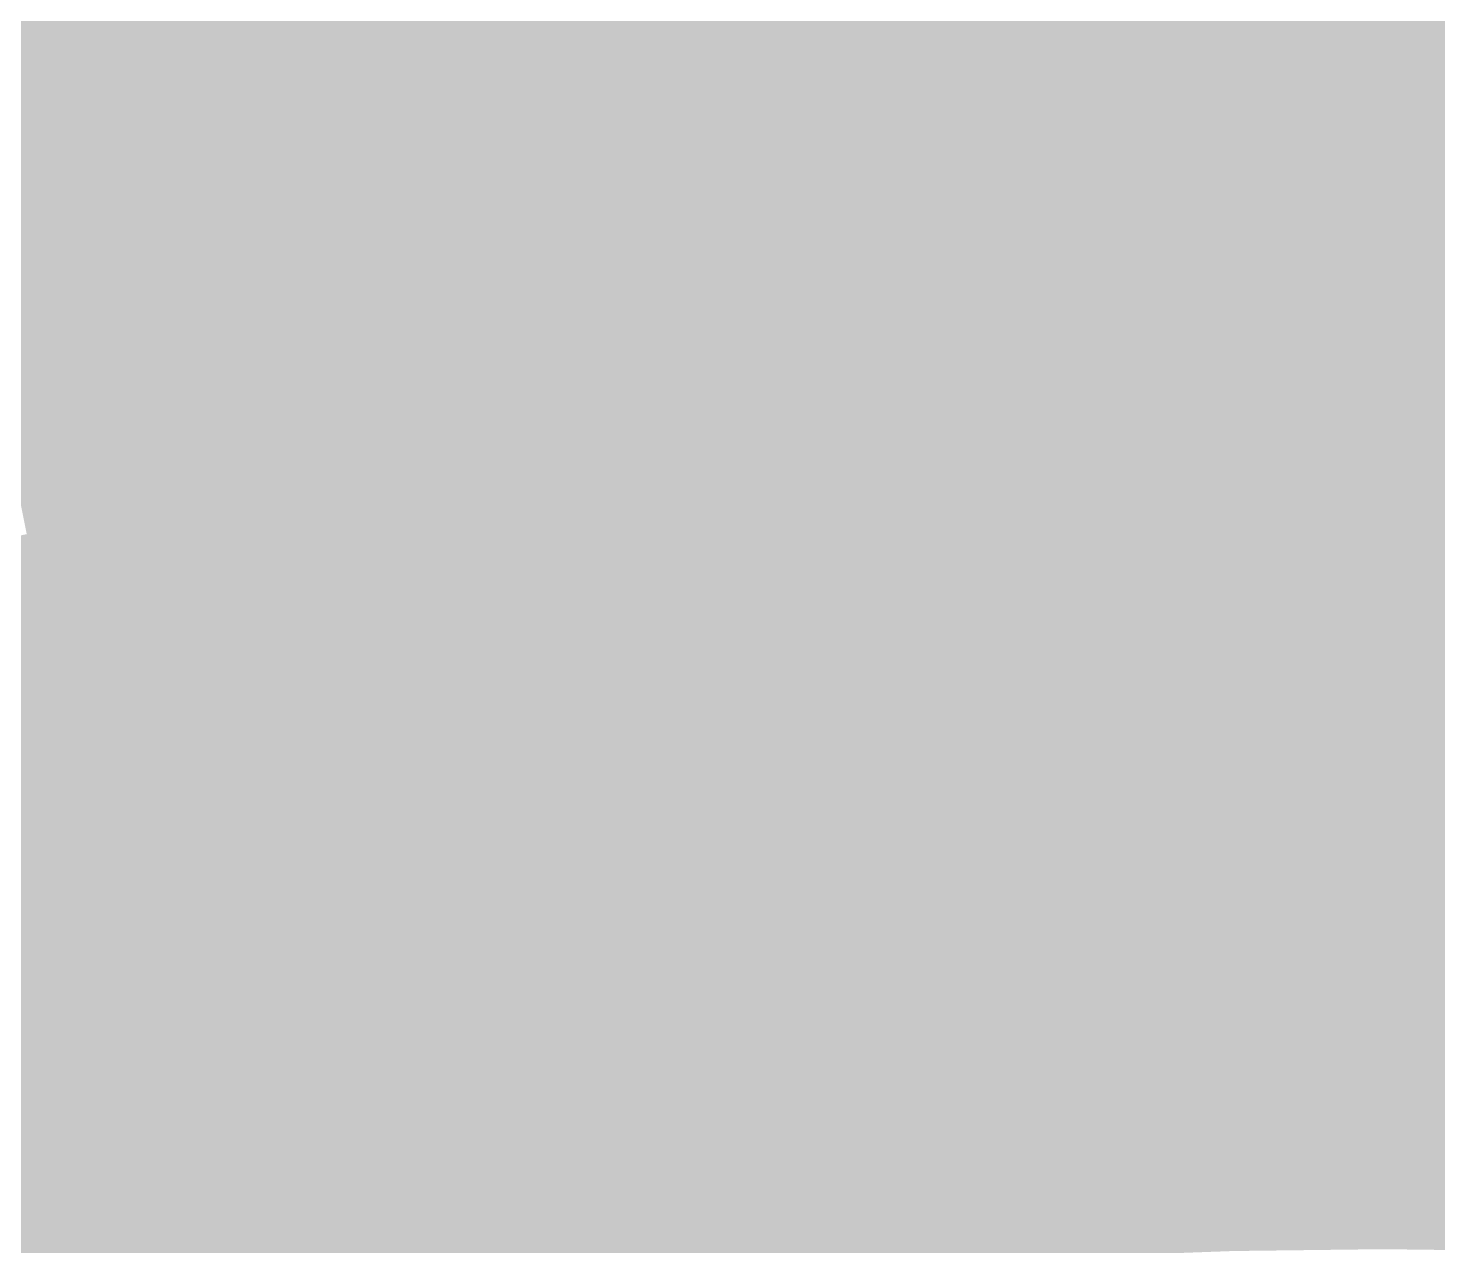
# Model space of a CAD drawing. Header units: inches. Extents: x -266 to 784, y -170 to 213.
# Drawn here: x -25.53 to 1.04, y 115.06 to 138.02 of the extents above; entities that cross this region are included whole.
import ezdxf

# ---------------------------------------------------------------- set-up
doc = ezdxf.new("R2010")
doc.units = ezdxf.units.IN
doc.header["$MEASUREMENT"] = 0

msp = doc.modelspace()

# ---------------------------------------------------------------- linework, layer by layer
at = {"color": 87, "true_color": 0x567f3f}
msp.add_solid([(-23.934664, 137.93887), (-24.105626, 138.924148), (-20.542266, 138.484711), (-20.688997, 139.473888)], dxfattribs=at)
at = {"color": 77, "true_color": 0x5b8341}
msp.add_solid([(-17.015084, 137.954655), (-17.137495, 138.947135), (-13.624382, 138.330677), (-13.7224, 139.325862)], dxfattribs=at)
at = {"color": 77, "true_color": 0x658843}
msp.add_solid([(-3.38669, 137.958437), (-3.411231, 138.958136), (0, 138), (0, 139)], dxfattribs=at)
at = {"color": 77, "true_color": 0x668843}
msp.add_solid([(0, 138), (0, 139), (3.38669, 137.958437), (3.411231, 138.958136)], dxfattribs=at)
at = {"color": 87, "true_color": 0x547f3f}
msp.add_solid([(-27.312645, 137.309939), (-27.507735, 138.290725), (-23.934664, 137.93887), (-24.105626, 138.924148)], dxfattribs=at)
at = {"color": 77, "true_color": 0x5a8341}
msp.add_solid([(-20.395536, 137.495535), (-20.542266, 138.484711), (-17.015084, 137.954655), (-17.137495, 138.947135)], dxfattribs=at)
at = {"color": 77, "true_color": 0x628843}
msp.add_solid([(-10.15191, 137.626083), (-10.225474, 138.623373), (-6.771339, 137.833773), (-6.820407, 138.832568)], dxfattribs=at)
at = {"color": 77, "true_color": 0x638843}
msp.add_solid([(-6.771339, 137.833773), (-6.820407, 138.832568), (-3.38669, 137.958437), (-3.411231, 138.958136)], dxfattribs=at)
at = {"color": 77, "true_color": 0x588341}
msp.add_solid([(-23.763703, 136.953592), (-23.934664, 137.93887), (-20.395536, 137.495535), (-20.542266, 138.484711)], dxfattribs=at)
at = {"color": 77, "true_color": 0x608843}
msp.add_solid([(-13.526365, 137.335492), (-13.624382, 138.330677), (-10.15191, 137.626083), (-10.225474, 138.623373)], dxfattribs=at)
at = {"color": 77, "true_color": 0x5e8843}
msp.add_solid([(-16.892673, 136.962176), (-17.015084, 137.954655), (-13.526365, 137.335492), (-13.624382, 138.330677)], dxfattribs=at)
at = {"color": 77, "true_color": 0x578341}
msp.add_solid([(-27.117555, 136.329154), (-27.312645, 137.309939), (-23.763703, 136.953592), (-23.934664, 137.93887)], dxfattribs=at)
at = {"color": 77, "true_color": 0x5d8843}
msp.add_solid([(-20.248805, 136.506358), (-20.395536, 137.495535), (-16.892673, 136.962176), (-17.015084, 137.954655)], dxfattribs=at)
at = {"color": 77, "true_color": 0x668c45}
msp.add_solid([(-6.722271, 136.834978), (-6.771339, 137.833773), (-3.362148, 136.958738), (-3.38669, 137.958437)], dxfattribs=at)
at = {"color": 67, "true_color": 0x688c45}
msp.add_solid([(-3.362148, 136.958738), (-3.38669, 137.958437), (0, 137), (0, 138)], dxfattribs=at)
at = {"color": 67, "true_color": 0x6a8c45}
msp.add_solid([(0, 137), (0, 138), (3.362148, 136.958738), (3.38669, 137.958437)], dxfattribs=at)
at = {"color": 77, "true_color": 0x658c45}
msp.add_solid([(-10.078345, 136.628793), (-10.15191, 137.626083), (-6.722271, 136.834978), (-6.771339, 137.833773)], dxfattribs=at)
at = {"color": 77, "true_color": 0x5b8843}
msp.add_solid([(-23.592741, 135.968315), (-23.763703, 136.953592), (-20.248805, 136.506358), (-20.395536, 137.495535)], dxfattribs=at)
at = {"color": 77, "true_color": 0x638c45}
msp.add_solid([(-13.428348, 136.340308), (-13.526365, 137.335492), (-10.078345, 136.628793), (-10.15191, 137.626083)], dxfattribs=at)
at = {"color": 77, "true_color": 0x618c45}
msp.add_solid([(-16.770262, 135.969696), (-16.892673, 136.962176), (-13.428348, 136.340308), (-13.526365, 137.335492)], dxfattribs=at)
at = {"color": 77, "true_color": 0x5a8843}
msp.add_solid([(-26.922464, 135.348369), (-27.117555, 136.329154), (-23.592741, 135.968315), (-23.763703, 136.953592)], dxfattribs=at)
at = {"color": 77, "true_color": 0x608c45}
msp.add_solid([(-20.102075, 135.517182), (-20.248805, 136.506358), (-16.770262, 135.969696), (-16.892673, 136.962176)], dxfattribs=at)
at = {"color": 75, "true_color": 0x6a9048}
msp.add_solid([(-6.673204, 135.836182), (-6.722271, 136.834978), (-3.337607, 135.959039), (-3.362148, 136.958738)], dxfattribs=at)
at = {"color": 75, "true_color": 0x6b9048}
msp.add_solid([(-3.337607, 135.959039), (-3.362148, 136.958738), (0, 136), (0, 137)], dxfattribs=at)
at = {"color": 75, "true_color": 0x6d9048}
msp.add_solid([(0, 136), (0, 137), (3.337607, 135.959039), (3.362148, 136.958738)], dxfattribs=at)
at = {"color": 85, "true_color": 0x669048}
msp.add_solid([(-13.330331, 135.345123), (-13.428348, 136.340308), (-10.004781, 135.631502), (-10.078345, 136.628793)], dxfattribs=at)
at = {"color": 85, "true_color": 0x689048}
msp.add_solid([(-10.004781, 135.631502), (-10.078345, 136.628793), (-6.673204, 135.836182), (-6.722271, 136.834978)], dxfattribs=at)
at = {"color": 77, "true_color": 0x5e8c45}
msp.add_solid([(-23.421779, 134.983037), (-23.592741, 135.968315), (-20.102075, 135.517182), (-20.248805, 136.506358)], dxfattribs=at)
at = {"color": 85, "true_color": 0x649048}
msp.add_solid([(-16.647852, 134.977217), (-16.770262, 135.969696), (-13.330331, 135.345123), (-13.428348, 136.340308)], dxfattribs=at)
at = {"color": 77, "true_color": 0x5c8c45}
msp.add_solid([(-26.727374, 134.367583), (-26.922464, 135.348369), (-23.421779, 134.983037), (-23.592741, 135.968315)], dxfattribs=at)
at = {"color": 85, "true_color": 0x639048}
msp.add_solid([(-19.955345, 134.528005), (-20.102075, 135.517182), (-16.647852, 134.977217), (-16.770262, 135.969696)], dxfattribs=at)
at = {"color": 75, "true_color": 0x6b944a}
msp.add_solid([(-9.931216, 134.634212), (-10.004781, 135.631502), (-6.624136, 134.837387), (-6.673204, 135.836182)], dxfattribs=at)
at = {"color": 75, "true_color": 0x6d944a}
msp.add_solid([(-6.624136, 134.837387), (-6.673204, 135.836182), (-3.313066, 134.959341), (-3.337607, 135.959039)], dxfattribs=at)
at = {"color": 75, "true_color": 0x6e944a}
msp.add_solid([(-3.313066, 134.959341), (-3.337607, 135.959039), (0, 135), (0, 136)], dxfattribs=at)
at = {"color": 75, "true_color": 0x70944a}
msp.add_solid([(0, 135), (0, 136), (3.313066, 134.959341), (3.337607, 135.959039)], dxfattribs=at)
at = {"color": 85, "true_color": 0x619048}
msp.add_solid([(-23.250817, 133.997759), (-23.421779, 134.983037), (-19.955345, 134.528005), (-20.102075, 135.517182)], dxfattribs=at)
at = {"color": 75, "true_color": 0x69944a}
msp.add_solid([(-13.232314, 134.349938), (-13.330331, 135.345123), (-9.931216, 134.634212), (-10.004781, 135.631502)], dxfattribs=at)
at = {"color": 85, "true_color": 0x67944a}
msp.add_solid([(-16.525441, 133.984737), (-16.647852, 134.977217), (-13.232314, 134.349938), (-13.330331, 135.345123)], dxfattribs=at)
at = {"color": 75, "true_color": 0x72994c}
msp.add_solid([(-3.288525, 133.959642), (-3.313066, 134.959341), (0, 134), (0, 135)], dxfattribs=at)
at = {"color": 75, "true_color": 0x73994c}
msp.add_solid([(0, 134), (0, 135), (3.288525, 133.959642), (3.313066, 134.959341)], dxfattribs=at)
at = {"color": 85, "true_color": 0x5f9048}
msp.add_solid([(-26.532284, 133.386798), (-26.727374, 134.367583), (-23.250817, 133.997759), (-23.421779, 134.983037)], dxfattribs=at)
at = {"color": 85, "true_color": 0x66944a}
msp.add_solid([(-19.808614, 133.538829), (-19.955345, 134.528005), (-16.525441, 133.984737), (-16.647852, 134.977217)], dxfattribs=at)
at = {"color": 75, "true_color": 0x6e994c}
msp.add_solid([(-9.857652, 133.636921), (-9.931216, 134.634212), (-6.575068, 133.838591), (-6.624136, 134.837387)], dxfattribs=at)
at = {"color": 75, "true_color": 0x70994c}
msp.add_solid([(-6.575068, 133.838591), (-6.624136, 134.837387), (-3.288525, 133.959642), (-3.313066, 134.959341)], dxfattribs=at)
at = {"color": 85, "true_color": 0x64944a}
msp.add_solid([(-23.079855, 133.012482), (-23.250817, 133.997759), (-19.808614, 133.538829), (-19.955345, 134.528005)], dxfattribs=at)
at = {"color": 75, "true_color": 0x6c994c}
msp.add_solid([(-13.134297, 133.354753), (-13.232314, 134.349938), (-9.857652, 133.636921), (-9.931216, 134.634212)], dxfattribs=at)
at = {"color": 75, "true_color": 0x6a994c}
msp.add_solid([(-16.40303, 132.992258), (-16.525441, 133.984737), (-13.134297, 133.354753), (-13.232314, 134.349938)], dxfattribs=at)
at = {"color": 85, "true_color": 0x62944a}
msp.add_solid([(-26.337193, 132.406013), (-26.532284, 133.386798), (-23.079855, 133.012482), (-23.250817, 133.997759)], dxfattribs=at)
at = {"color": 75, "true_color": 0x69994c}
msp.add_solid([(-19.661884, 132.549652), (-19.808614, 133.538829), (-16.40303, 132.992258), (-16.525441, 133.984737)], dxfattribs=at)
at = {"color": 75, "true_color": 0x739d4e}
msp.add_solid([(-6.526001, 132.839796), (-6.575068, 133.838591), (-3.263983, 132.959943), (-3.288525, 133.959642)], dxfattribs=at)
at = {"color": 75, "true_color": 0x759d4e}
msp.add_solid([(-3.263983, 132.959943), (-3.288525, 133.959642), (0, 133), (0, 134)], dxfattribs=at)
at = {"color": 75, "true_color": 0x779d4e}
msp.add_solid([(0, 133), (0, 134), (3.263983, 132.959943), (3.288525, 133.959642)], dxfattribs=at)
at = {"color": 75, "true_color": 0x719d4e}
msp.add_solid([(-9.784087, 132.639631), (-9.857652, 133.636921), (-6.526001, 132.839796), (-6.575068, 133.838591)], dxfattribs=at)
at = {"color": 85, "true_color": 0x67994c}
msp.add_solid([(-22.908893, 132.027204), (-23.079855, 133.012482), (-19.661884, 132.549652), (-19.808614, 133.538829)], dxfattribs=at)
at = {"color": 75, "true_color": 0x6f9d4e}
msp.add_solid([(-13.03628, 132.359569), (-13.134297, 133.354753), (-9.784087, 132.639631), (-9.857652, 133.636921)], dxfattribs=at)
at = {"color": 75, "true_color": 0x6d9d4e}
msp.add_solid([(-16.28062, 131.999778), (-16.40303, 132.992258), (-13.03628, 132.359569), (-13.134297, 133.354753)], dxfattribs=at)
at = {"color": 85, "true_color": 0x65994c}
msp.add_solid([(-26.142103, 131.425228), (-26.337193, 132.406013), (-22.908893, 132.027204), (-23.079855, 133.012482)], dxfattribs=at)
at = {"color": 75, "true_color": 0x6c9d4e}
msp.add_solid([(-19.515153, 131.560476), (-19.661884, 132.549652), (-16.28062, 131.999778), (-16.40303, 132.992258)], dxfattribs=at)
at = {"color": 75, "true_color": 0x76a150}
msp.add_solid([(-6.476933, 131.841), (-6.526001, 132.839796), (-3.239442, 131.960244), (-3.263983, 132.959943)], dxfattribs=at)
at = {"color": 75, "true_color": 0x78a150}
msp.add_solid([(-3.239442, 131.960244), (-3.263983, 132.959943), (0, 132), (0, 133)], dxfattribs=at)
at = {"color": 75, "true_color": 0x7aa150}
msp.add_solid([(0, 132), (0, 133), (3.239442, 131.960244), (3.263983, 132.959943)], dxfattribs=at)
at = {"color": 75, "true_color": 0x72a150}
msp.add_solid([(-12.938263, 131.364384), (-13.03628, 132.359569), (-9.710522, 131.64234), (-9.784087, 132.639631)], dxfattribs=at)
at = {"color": 75, "true_color": 0x74a150}
msp.add_solid([(-9.710522, 131.64234), (-9.784087, 132.639631), (-6.476933, 131.841), (-6.526001, 132.839796)], dxfattribs=at)
at = {"color": 75, "true_color": 0x6a9d4e}
msp.add_solid([(-22.737931, 131.041926), (-22.908893, 132.027204), (-19.515153, 131.560476), (-19.661884, 132.549652)], dxfattribs=at)
at = {"color": 75, "true_color": 0x70a150}
msp.add_solid([(-16.158209, 131.007299), (-16.28062, 131.999778), (-12.938263, 131.364384), (-13.03628, 132.359569)], dxfattribs=at)
at = {"color": 85, "true_color": 0x689d4e}
msp.add_solid([(-25.947013, 130.444442), (-26.142103, 131.425228), (-22.737931, 131.041926), (-22.908893, 132.027204)], dxfattribs=at)
at = {"color": 75, "true_color": 0x6ea150}
msp.add_solid([(-19.368423, 130.571299), (-19.515153, 131.560476), (-16.158209, 131.007299), (-16.28062, 131.999778)], dxfattribs=at)
at = {"color": 75, "true_color": 0x77a552}
msp.add_solid([(-9.636958, 130.64505), (-9.710522, 131.64234), (-6.427865, 130.842205), (-6.476933, 131.841)], dxfattribs=at)
at = {"color": 75, "true_color": 0x79a552}
msp.add_solid([(-6.427865, 130.842205), (-6.476933, 131.841), (-3.214901, 130.960545), (-3.239442, 131.960244)], dxfattribs=at)
at = {"color": 75, "true_color": 0x7ba552}
msp.add_solid([(-3.214901, 130.960545), (-3.239442, 131.960244), (0, 131), (0, 132)], dxfattribs=at)
at = {"color": 65, "true_color": 0x7da552}
msp.add_solid([(0, 131), (0, 132), (3.214901, 130.960545), (3.239442, 131.960244)], dxfattribs=at)
at = {"color": 75, "true_color": 0x6da150}
msp.add_solid([(-22.566969, 130.056649), (-22.737931, 131.041926), (-19.368423, 130.571299), (-19.515153, 131.560476)], dxfattribs=at)
at = {"color": 75, "true_color": 0x75a552}
msp.add_solid([(-12.840245, 130.369199), (-12.938263, 131.364384), (-9.636958, 130.64505), (-9.710522, 131.64234)], dxfattribs=at)
at = {"color": 75, "true_color": 0x73a552}
msp.add_solid([(-16.035798, 130.014819), (-16.158209, 131.007299), (-12.840245, 130.369199), (-12.938263, 131.364384)], dxfattribs=at)
at = {"color": 75, "true_color": 0x6ba150}
msp.add_solid([(-25.751922, 129.463657), (-25.947013, 130.444442), (-22.566969, 130.056649), (-22.737931, 131.041926)], dxfattribs=at)
at = {"color": 75, "true_color": 0x71a552}
msp.add_solid([(-19.221692, 129.582123), (-19.368423, 130.571299), (-16.035798, 130.014819), (-16.158209, 131.007299)], dxfattribs=at)
at = {"color": 65, "true_color": 0x7eaa54}
msp.add_solid([(-3.19036, 129.960846), (-3.214901, 130.960545), (0, 130), (0, 131)], dxfattribs=at)
at = {"color": 65, "true_color": 0x80aa54}
msp.add_solid([(0, 130), (0, 131), (3.19036, 129.960846), (3.214901, 130.960545)], dxfattribs=at)
at = {"color": 75, "true_color": 0x7aaa54}
msp.add_solid([(-9.563393, 129.647759), (-9.636958, 130.64505), (-6.378798, 129.843409), (-6.427865, 130.842205)], dxfattribs=at)
at = {"color": 65, "true_color": 0x7caa54}
msp.add_solid([(-6.378798, 129.843409), (-6.427865, 130.842205), (-3.19036, 129.960846), (-3.214901, 130.960545)], dxfattribs=at)
at = {"color": 75, "true_color": 0x6fa552}
msp.add_solid([(-22.396007, 129.071371), (-22.566969, 130.056649), (-19.221692, 129.582123), (-19.368423, 130.571299)], dxfattribs=at)
at = {"color": 75, "true_color": 0x78aa54}
msp.add_solid([(-12.742228, 129.374014), (-12.840245, 130.369199), (-9.563393, 129.647759), (-9.636958, 130.64505)], dxfattribs=at)
at = {"color": 75, "true_color": 0x76aa54}
msp.add_solid([(-15.913388, 129.022339), (-16.035798, 130.014819), (-12.742228, 129.374014), (-12.840245, 130.369199)], dxfattribs=at)
at = {"color": 75, "true_color": 0x6da552}
msp.add_solid([(-25.556832, 128.482872), (-25.751922, 129.463657), (-22.396007, 129.071371), (-22.566969, 130.056649)], dxfattribs=at)
at = {"color": 75, "true_color": 0x74aa54}
msp.add_solid([(-19.074962, 128.592946), (-19.221692, 129.582123), (-15.913388, 129.022339), (-16.035798, 130.014819)], dxfattribs=at)
at = {"color": 65, "true_color": 0x7fae56}
msp.add_solid([(-6.32973, 128.844614), (-6.378798, 129.843409), (-3.165818, 128.961148), (-3.19036, 129.960846)], dxfattribs=at)
at = {"color": 65, "true_color": 0x82ae56}
msp.add_solid([(-3.165818, 128.961148), (-3.19036, 129.960846), (0, 129), (0, 130)], dxfattribs=at)
at = {"color": 65, "true_color": 0x84ae56}
msp.add_solid([(0, 129), (0, 130), (3.165818, 128.961148), (3.19036, 129.960846)], dxfattribs=at)
at = {"color": 65, "true_color": 0x7dae56}
msp.add_solid([(-9.489829, 128.650469), (-9.563393, 129.647759), (-6.32973, 128.844614), (-6.378798, 129.843409)], dxfattribs=at)
at = {"color": 75, "true_color": 0x72aa54}
msp.add_solid([(-22.225046, 128.086094), (-22.396007, 129.071371), (-19.074962, 128.592946), (-19.221692, 129.582123)], dxfattribs=at)
at = {"color": 75, "true_color": 0x7bae56}
msp.add_solid([(-12.644211, 128.37883), (-12.742228, 129.374014), (-9.489829, 128.650469), (-9.563393, 129.647759)], dxfattribs=at)
at = {"color": 75, "true_color": 0x79ae56}
msp.add_solid([(-15.790977, 128.02986), (-15.913388, 129.022339), (-12.644211, 128.37883), (-12.742228, 129.374014)], dxfattribs=at)
at = {"color": 75, "true_color": 0x70aa54}
msp.add_solid([(-25.361742, 127.502086), (-25.556832, 128.482872), (-22.225046, 128.086094), (-22.396007, 129.071371)], dxfattribs=at)
at = {"color": 75, "true_color": 0x77ae56}
msp.add_solid([(-18.928231, 127.60377), (-19.074962, 128.592946), (-15.790977, 128.02986), (-15.913388, 129.022339)], dxfattribs=at)
at = {"color": 65, "true_color": 0x83b259}
msp.add_solid([(-6.280662, 127.845818), (-6.32973, 128.844614), (-3.141277, 127.961449), (-3.165818, 128.961148)], dxfattribs=at)
at = {"color": 65, "true_color": 0x85b259}
msp.add_solid([(-3.141277, 127.961449), (-3.165818, 128.961148), (0, 128), (0, 129)], dxfattribs=at)
at = {"color": 65, "true_color": 0x87b259}
msp.add_solid([(0, 128), (0, 129), (3.141277, 127.961449), (3.165818, 128.961148)], dxfattribs=at)
at = {"color": 65, "true_color": 0x7eb259}
msp.add_solid([(-12.546194, 127.383645), (-12.644211, 128.37883), (-9.416264, 127.653178), (-9.489829, 128.650469)], dxfattribs=at)
at = {"color": 65, "true_color": 0x80b259}
msp.add_solid([(-9.416264, 127.653178), (-9.489829, 128.650469), (-6.280662, 127.845818), (-6.32973, 128.844614)], dxfattribs=at)
at = {"color": 75, "true_color": 0x6eaa54}
msp.add_solid([(-28.483161, 126.841277), (-28.702262, 127.816979), (-25.361742, 127.502086), (-25.556832, 128.482872)], dxfattribs=at)
at = {"color": 75, "true_color": 0x75ae56}
msp.add_solid([(-22.054084, 127.100816), (-22.225046, 128.086094), (-18.928231, 127.60377), (-19.074962, 128.592946)], dxfattribs=at)
at = {"color": 83, "true_color": 0x7cb259}
msp.add_solid([(-15.668566, 127.03738), (-15.790977, 128.02986), (-12.546194, 127.383645), (-12.644211, 128.37883)], dxfattribs=at)
at = {"color": 75, "true_color": 0x73ae56}
msp.add_solid([(-25.166652, 126.521301), (-25.361742, 127.502086), (-22.054084, 127.100816), (-22.225046, 128.086094)], dxfattribs=at)
at = {"color": 75, "true_color": 0x7ab259}
msp.add_solid([(-18.781501, 126.614593), (-18.928231, 127.60377), (-15.668566, 127.03738), (-15.790977, 128.02986)], dxfattribs=at)
at = {"color": 83, "true_color": 0x84b65b}
msp.add_solid([(-9.3427, 126.655888), (-9.416264, 127.653178), (-6.231595, 126.847023), (-6.280662, 127.845818)], dxfattribs=at)
at = {"color": 83, "true_color": 0x86b65b}
msp.add_solid([(-6.231595, 126.847023), (-6.280662, 127.845818), (-3.116736, 126.96175), (-3.141277, 127.961449)], dxfattribs=at)
at = {"color": 83, "true_color": 0x88b65b}
msp.add_solid([(-3.116736, 126.96175), (-3.141277, 127.961449), (0, 127), (0, 128)], dxfattribs=at)
at = {"color": 83, "true_color": 0x8ab65b}
msp.add_solid([(0, 127), (0, 128), (3.116736, 126.96175), (3.141277, 127.961449)], dxfattribs=at)
at = {"color": 75, "true_color": 0x78b259}
msp.add_solid([(-21.883122, 126.115538), (-22.054084, 127.100816), (-18.781501, 126.614593), (-18.928231, 127.60377)], dxfattribs=at)
at = {"color": 83, "true_color": 0x81b65b}
msp.add_solid([(-12.448177, 126.38846), (-12.546194, 127.383645), (-9.3427, 126.655888), (-9.416264, 127.653178)], dxfattribs=at)
at = {"color": 75, "true_color": 0x71ae56}
msp.add_solid([(-28.26406, 125.865575), (-28.483161, 126.841277), (-25.166652, 126.521301), (-25.361742, 127.502086)], dxfattribs=at)
at = {"color": 83, "true_color": 0x7fb65b}
msp.add_solid([(-15.546156, 126.044901), (-15.668566, 127.03738), (-12.448177, 126.38846), (-12.546194, 127.383645)], dxfattribs=at)
at = {"color": 75, "true_color": 0x76b259}
msp.add_solid([(-24.971561, 125.540516), (-25.166652, 126.521301), (-21.883122, 126.115538), (-22.054084, 127.100816)], dxfattribs=at)
at = {"color": 83, "true_color": 0x7db65b}
msp.add_solid([(-18.63477, 125.625417), (-18.781501, 126.614593), (-15.546156, 126.044901), (-15.668566, 127.03738)], dxfattribs=at)
at = {"color": 83, "true_color": 0x87bb5d}
msp.add_solid([(-9.269135, 125.658598), (-9.3427, 126.655888), (-6.182527, 125.848227), (-6.231595, 126.847023)], dxfattribs=at)
at = {"color": 83, "true_color": 0x89bb5d}
msp.add_solid([(-6.182527, 125.848227), (-6.231595, 126.847023), (-3.092195, 125.962051), (-3.116736, 126.96175)], dxfattribs=at)
at = {"color": 83, "true_color": 0x8bbb5d}
msp.add_solid([(-3.092195, 125.962051), (-3.116736, 126.96175), (0, 126), (0, 127)], dxfattribs=at)
at = {"color": 73, "true_color": 0x8dbb5d}
msp.add_solid([(0, 126), (0, 127), (3.092195, 125.962051), (3.116736, 126.96175)], dxfattribs=at)
at = {"color": 75, "true_color": 0x74b259}
msp.add_solid([(-28.044959, 124.889873), (-28.26406, 125.865575), (-24.971561, 125.540516), (-25.166652, 126.521301)], dxfattribs=at)
at = {"color": 83, "true_color": 0x7bb65b}
msp.add_solid([(-21.71216, 125.130261), (-21.883122, 126.115538), (-18.63477, 125.625417), (-18.781501, 126.614593)], dxfattribs=at)
at = {"color": 83, "true_color": 0x84bb5d}
msp.add_solid([(-12.35016, 125.393276), (-12.448177, 126.38846), (-9.269135, 125.658598), (-9.3427, 126.655888)], dxfattribs=at)
at = {"color": 83, "true_color": 0x82bb5d}
msp.add_solid([(-15.423745, 125.052421), (-15.546156, 126.044901), (-12.35016, 125.393276), (-12.448177, 126.38846)], dxfattribs=at)
at = {"color": 83, "true_color": 0x79b65b}
msp.add_solid([(-24.776471, 124.559731), (-24.971561, 125.540516), (-21.71216, 125.130261), (-21.883122, 126.115538)], dxfattribs=at)
at = {"color": 83, "true_color": 0x80bb5d}
msp.add_solid([(-18.48804, 124.63624), (-18.63477, 125.625417), (-15.423745, 125.052421), (-15.546156, 126.044901)], dxfattribs=at)
at = {"color": 73, "true_color": 0x8cbf5f}
msp.add_solid([(-6.133459, 124.849432), (-6.182527, 125.848227), (-3.067654, 124.962352), (-3.092195, 125.962051)], dxfattribs=at)
at = {"color": 73, "true_color": 0x8ebf5f}
msp.add_solid([(-3.067654, 124.962352), (-3.092195, 125.962051), (0, 125), (0, 126)], dxfattribs=at)
at = {"color": 73, "true_color": 0x91bf5f}
msp.add_solid([(0, 125), (0, 126), (3.067654, 124.962352), (3.092195, 125.962051)], dxfattribs=at)
at = {"color": 83, "true_color": 0x8abf5f}
msp.add_solid([(-9.19557, 124.661307), (-9.269135, 125.658598), (-6.133459, 124.849432), (-6.182527, 125.848227)], dxfattribs=at)
at = {"color": 83, "true_color": 0x77b65b}
msp.add_solid([(-27.825857, 123.914171), (-28.044959, 124.889873), (-24.776471, 124.559731), (-24.971561, 125.540516)], dxfattribs=at)
at = {"color": 83, "true_color": 0x7ebb5d}
msp.add_solid([(-21.541198, 124.144983), (-21.71216, 125.130261), (-18.48804, 124.63624), (-18.63477, 125.625417)], dxfattribs=at)
at = {"color": 83, "true_color": 0x88bf5f}
msp.add_solid([(-12.252143, 124.398091), (-12.35016, 125.393276), (-9.19557, 124.661307), (-9.269135, 125.658598)], dxfattribs=at)
at = {"color": 83, "true_color": 0x85bf5f}
msp.add_solid([(-15.301334, 124.059942), (-15.423745, 125.052421), (-12.252143, 124.398091), (-12.35016, 125.393276)], dxfattribs=at)
at = {"color": 83, "true_color": 0x7cbb5d}
msp.add_solid([(-24.581381, 123.578945), (-24.776471, 124.559731), (-21.541198, 124.144983), (-21.71216, 125.130261)], dxfattribs=at)
at = {"color": 83, "true_color": 0x83bf5f}
msp.add_solid([(-18.341309, 123.647064), (-18.48804, 124.63624), (-15.301334, 124.059942), (-15.423745, 125.052421)], dxfattribs=at)
at = {"color": 73, "true_color": 0x8fc361}
msp.add_solid([(-6.084392, 123.850637), (-6.133459, 124.849432), (-3.043112, 123.962654), (-3.067654, 124.962352)], dxfattribs=at)
at = {"color": 73, "true_color": 0x91c361}
msp.add_solid([(-3.043112, 123.962654), (-3.067654, 124.962352), (0, 124), (0, 125)], dxfattribs=at)
at = {"color": 73, "true_color": 0x94c361}
msp.add_solid([(0, 124), (0, 125), (3.043112, 123.962654), (3.067654, 124.962352)], dxfattribs=at)
at = {"color": 83, "true_color": 0x81bf5f}
msp.add_solid([(-21.370236, 123.159705), (-21.541198, 124.144983), (-18.341309, 123.647064), (-18.48804, 124.63624)], dxfattribs=at)
at = {"color": 83, "true_color": 0x8bc361}
msp.add_solid([(-12.154125, 123.402906), (-12.252143, 124.398091), (-9.122006, 123.664017), (-9.19557, 124.661307)], dxfattribs=at)
at = {"color": 73, "true_color": 0x8dc361}
msp.add_solid([(-9.122006, 123.664017), (-9.19557, 124.661307), (-6.084392, 123.850637), (-6.133459, 124.849432)], dxfattribs=at)
at = {"color": 83, "true_color": 0x79bb5d}
msp.add_solid([(-27.606756, 122.938468), (-27.825857, 123.914171), (-24.581381, 123.578945), (-24.776471, 124.559731)], dxfattribs=at)
at = {"color": 83, "true_color": 0x88c361}
msp.add_solid([(-15.178924, 123.067462), (-15.301334, 124.059942), (-12.154125, 123.402906), (-12.252143, 124.398091)], dxfattribs=at)
at = {"color": 83, "true_color": 0x7ebf5f}
msp.add_solid([(-24.38629, 122.59816), (-24.581381, 123.578945), (-21.370236, 123.159705), (-21.541198, 124.144983)], dxfattribs=at)
at = {"color": 83, "true_color": 0x86c361}
msp.add_solid([(-18.194579, 122.657887), (-18.341309, 123.647064), (-15.178924, 123.067462), (-15.301334, 124.059942)], dxfattribs=at)
at = {"color": 73, "true_color": 0x90c863}
msp.add_solid([(-9.048441, 122.666726), (-9.122006, 123.664017), (-6.035324, 122.851841), (-6.084392, 123.850637)], dxfattribs=at)
at = {"color": 73, "true_color": 0x92c863}
msp.add_solid([(-6.035324, 122.851841), (-6.084392, 123.850637), (-3.018571, 122.962955), (-3.043112, 123.962654)], dxfattribs=at)
at = {"color": 73, "true_color": 0x95c863}
msp.add_solid([(-3.018571, 122.962955), (-3.043112, 123.962654), (0, 123), (0, 124)], dxfattribs=at)
at = {"color": 73, "true_color": 0x97c863}
msp.add_solid([(0, 123), (0, 124), (3.018571, 122.962955), (3.043112, 123.962654)], dxfattribs=at)
at = {"color": 83, "true_color": 0x7cbf5f}
msp.add_solid([(-27.387655, 121.962766), (-27.606756, 122.938468), (-24.38629, 122.59816), (-24.581381, 123.578945)], dxfattribs=at)
at = {"color": 83, "true_color": 0x84c361}
msp.add_solid([(-21.199274, 122.174428), (-21.370236, 123.159705), (-18.194579, 122.657887), (-18.341309, 123.647064)], dxfattribs=at)
at = {"color": 73, "true_color": 0x8ec863}
msp.add_solid([(-12.056108, 122.407721), (-12.154125, 123.402906), (-9.048441, 122.666726), (-9.122006, 123.664017)], dxfattribs=at)
at = {"color": 83, "true_color": 0x8bc863}
msp.add_solid([(-15.056513, 122.074983), (-15.178924, 123.067462), (-12.056108, 122.407721), (-12.154125, 123.402906)], dxfattribs=at)
at = {"color": 83, "true_color": 0x81c361}
msp.add_solid([(-24.1912, 121.617375), (-24.38629, 122.59816), (-21.199274, 122.174428), (-21.370236, 123.159705)], dxfattribs=at)
at = {"color": 83, "true_color": 0x89c863}
msp.add_solid([(-18.047848, 121.668711), (-18.194579, 122.657887), (-15.056513, 122.074983), (-15.178924, 123.067462)], dxfattribs=at)
at = {"color": 73, "true_color": 0x93cc65}
msp.add_solid([(-8.974877, 121.669436), (-9.048441, 122.666726), (-5.986256, 121.853046), (-6.035324, 122.851841)], dxfattribs=at)
at = {"color": 73, "true_color": 0x95cc65}
msp.add_solid([(-5.986256, 121.853046), (-6.035324, 122.851841), (-2.99403, 121.963256), (-3.018571, 122.962955)], dxfattribs=at)
at = {"color": 73, "true_color": 0x98cc65}
msp.add_solid([(-2.99403, 121.963256), (-3.018571, 122.962955), (0, 122), (0, 123)], dxfattribs=at)
at = {"color": 73, "true_color": 0x9acc65}
msp.add_solid([(0, 122), (0, 123), (2.99403, 121.963256), (3.018571, 122.962955)], dxfattribs=at)
at = {"color": 83, "true_color": 0x7fc361}
msp.add_solid([(-27.168554, 120.987064), (-27.387655, 121.962766), (-24.1912, 121.617375), (-24.38629, 122.59816)], dxfattribs=at)
at = {"color": 83, "true_color": 0x87c863}
msp.add_solid([(-21.028312, 121.18915), (-21.199274, 122.174428), (-18.047848, 121.668711), (-18.194579, 122.657887)], dxfattribs=at)
at = {"color": 73, "true_color": 0x91cc65}
msp.add_solid([(-11.958091, 121.412537), (-12.056108, 122.407721), (-8.974877, 121.669436), (-9.048441, 122.666726)], dxfattribs=at)
at = {"color": 73, "true_color": 0x8ecc65}
msp.add_solid([(-14.934102, 121.082503), (-15.056513, 122.074983), (-11.958091, 121.412537), (-12.056108, 122.407721)], dxfattribs=at)
at = {"color": 83, "true_color": 0x84c863}
msp.add_solid([(-23.99611, 120.636589), (-24.1912, 121.617375), (-21.028312, 121.18915), (-21.199274, 122.174428)], dxfattribs=at)
at = {"color": 73, "true_color": 0x8ccc65}
msp.add_solid([(-17.901118, 120.679534), (-18.047848, 121.668711), (-14.934102, 121.082503), (-15.056513, 122.074983)], dxfattribs=at)
at = {"color": 73, "true_color": 0x9bd068}
msp.add_solid([(-2.969489, 120.963557), (-2.99403, 121.963256), (0, 121), (0, 122)], dxfattribs=at)
at = {"color": 73, "true_color": 0x9dd068}
msp.add_solid([(0, 121), (0, 122), (2.969489, 120.963557), (2.99403, 121.963256)], dxfattribs=at)
at = {"color": 73, "true_color": 0x96d068}
msp.add_solid([(-8.901312, 120.672145), (-8.974877, 121.669436), (-5.937189, 120.85425), (-5.986256, 121.853046)], dxfattribs=at)
at = {"color": 73, "true_color": 0x99d068}
msp.add_solid([(-5.937189, 120.85425), (-5.986256, 121.853046), (-2.969489, 120.963557), (-2.99403, 121.963256)], dxfattribs=at)
at = {"color": 83, "true_color": 0x82c863}
msp.add_solid([(-26.949453, 120.011362), (-27.168554, 120.987064), (-23.99611, 120.636589), (-24.1912, 121.617375)], dxfattribs=at)
at = {"color": 83, "true_color": 0x89cc65}
msp.add_solid([(-20.85735, 120.203872), (-21.028312, 121.18915), (-17.901118, 120.679534), (-18.047848, 121.668711)], dxfattribs=at)
at = {"color": 73, "true_color": 0x94d068}
msp.add_solid([(-11.860074, 120.417352), (-11.958091, 121.412537), (-8.901312, 120.672145), (-8.974877, 121.669436)], dxfattribs=at)
at = {"color": 83, "true_color": 0x87cc65}
msp.add_solid([(-23.801019, 119.655804), (-23.99611, 120.636589), (-20.85735, 120.203872), (-21.028312, 121.18915)], dxfattribs=at)
at = {"color": 73, "true_color": 0x91d068}
msp.add_solid([(-14.811692, 120.090024), (-14.934102, 121.082503), (-11.860074, 120.417352), (-11.958091, 121.412537)], dxfattribs=at)
at = {"color": 73, "true_color": 0x8fd068}
msp.add_solid([(-17.754387, 119.690358), (-17.901118, 120.679534), (-14.811692, 120.090024), (-14.934102, 121.082503)], dxfattribs=at)
at = {"color": 73, "true_color": 0x9cd46a}
msp.add_solid([(-5.888121, 119.855455), (-5.937189, 120.85425), (-2.944947, 119.963858), (-2.969489, 120.963557)], dxfattribs=at)
at = {"color": 73, "true_color": 0x9ed46a}
msp.add_solid([(-2.944947, 119.963858), (-2.969489, 120.963557), (0, 120), (0, 121)], dxfattribs=at)
at = {"color": 73, "true_color": 0xa1d46a}
msp.add_solid([(0, 120), (0, 121), (2.944947, 119.963858), (2.969489, 120.963557)], dxfattribs=at)
at = {"color": 73, "true_color": 0x8cd068}
msp.add_solid([(-20.686389, 119.218595), (-20.85735, 120.203872), (-17.754387, 119.690358), (-17.901118, 120.679534)], dxfattribs=at)
at = {"color": 73, "true_color": 0x97d46a}
msp.add_solid([(-11.762057, 119.422167), (-11.860074, 120.417352), (-8.827748, 119.674855), (-8.901312, 120.672145)], dxfattribs=at)
at = {"color": 73, "true_color": 0x99d46a}
msp.add_solid([(-8.827748, 119.674855), (-8.901312, 120.672145), (-5.888121, 119.855455), (-5.937189, 120.85425)], dxfattribs=at)
at = {"color": 83, "true_color": 0x85cc65}
msp.add_solid([(-26.730351, 119.03566), (-26.949453, 120.011362), (-23.801019, 119.655804), (-23.99611, 120.636589)], dxfattribs=at)
at = {"color": 73, "true_color": 0x94d46a}
msp.add_solid([(-14.689281, 119.097544), (-14.811692, 120.090024), (-11.762057, 119.422167), (-11.860074, 120.417352)], dxfattribs=at)
at = {"color": 83, "true_color": 0x8ad068}
msp.add_solid([(-23.605929, 118.675019), (-23.801019, 119.655804), (-20.686389, 119.218595), (-20.85735, 120.203872)], dxfattribs=at)
at = {"color": 73, "true_color": 0x92d46a}
msp.add_solid([(-17.607657, 118.701181), (-17.754387, 119.690358), (-14.689281, 119.097544), (-14.811692, 120.090024)], dxfattribs=at)
at = {"color": 73, "true_color": 0x9cd96c}
msp.add_solid([(-8.754183, 118.677564), (-8.827748, 119.674855), (-5.839053, 118.856659), (-5.888121, 119.855455)], dxfattribs=at)
at = {"color": 73, "true_color": 0x9fd96c}
msp.add_solid([(-5.839053, 118.856659), (-5.888121, 119.855455), (-2.920406, 118.964159), (-2.944947, 119.963858)], dxfattribs=at)
at = {"color": 73, "true_color": 0xa1d96c}
msp.add_solid([(-2.920406, 118.964159), (-2.944947, 119.963858), (0, 119), (0, 120)], dxfattribs=at)
at = {"color": 73, "true_color": 0xa4d96c}
msp.add_solid([(0, 119), (0, 120), (2.920406, 118.964159), (2.944947, 119.963858)], dxfattribs=at)
at = {"color": 83, "true_color": 0x87d068}
msp.add_solid([(-26.51125, 118.059958), (-26.730351, 119.03566), (-23.605929, 118.675019), (-23.801019, 119.655804)], dxfattribs=at)
at = {"color": 73, "true_color": 0x8fd46a}
msp.add_solid([(-20.515427, 118.233317), (-20.686389, 119.218595), (-17.607657, 118.701181), (-17.754387, 119.690358)], dxfattribs=at)
at = {"color": 73, "true_color": 0x9ad96c}
msp.add_solid([(-11.66404, 118.426982), (-11.762057, 119.422167), (-8.754183, 118.677564), (-8.827748, 119.674855)], dxfattribs=at)
at = {"color": 73, "true_color": 0x97d96c}
msp.add_solid([(-14.56687, 118.105065), (-14.689281, 119.097544), (-11.66404, 118.426982), (-11.762057, 119.422167)], dxfattribs=at)
at = {"color": 73, "true_color": 0x8dd46a}
msp.add_solid([(-23.410839, 117.694234), (-23.605929, 118.675019), (-20.515427, 118.233317), (-20.686389, 119.218595)], dxfattribs=at)
at = {"color": 73, "true_color": 0x95d96c}
msp.add_solid([(-17.460926, 117.712005), (-17.607657, 118.701181), (-14.56687, 118.105065), (-14.689281, 119.097544)], dxfattribs=at)
at = {"color": 73, "true_color": 0x9fdd6e}
msp.add_solid([(-8.680618, 117.680274), (-8.754183, 118.677564), (-5.789986, 117.857864), (-5.839053, 118.856659)], dxfattribs=at)
at = {"color": 73, "true_color": 0xa2dd6e}
msp.add_solid([(-5.789986, 117.857864), (-5.839053, 118.856659), (-2.895865, 117.964461), (-2.920406, 118.964159)], dxfattribs=at)
at = {"color": 73, "true_color": 0xa5dd6e}
msp.add_solid([(-2.895865, 117.964461), (-2.920406, 118.964159), (0, 118), (0, 119)], dxfattribs=at)
at = {"color": 63, "true_color": 0xa7dd6e}
msp.add_solid([(0, 118), (0, 119), (2.895865, 117.964461), (2.920406, 118.964159)], dxfattribs=at)
at = {"color": 83, "true_color": 0x8ad46a}
msp.add_solid([(-26.292149, 117.084256), (-26.51125, 118.059958), (-23.410839, 117.694234), (-23.605929, 118.675019)], dxfattribs=at)
at = {"color": 73, "true_color": 0x92d96c}
msp.add_solid([(-20.344465, 117.248039), (-20.515427, 118.233317), (-17.460926, 117.712005), (-17.607657, 118.701181)], dxfattribs=at)
at = {"color": 73, "true_color": 0x9ddd6e}
msp.add_solid([(-11.566023, 117.431798), (-11.66404, 118.426982), (-8.680618, 117.680274), (-8.754183, 118.677564)], dxfattribs=at)
at = {"color": 73, "true_color": 0x9add6e}
msp.add_solid([(-14.44446, 117.112585), (-14.56687, 118.105065), (-11.566023, 117.431798), (-11.66404, 118.426982)], dxfattribs=at)
at = {"color": 73, "true_color": 0x8fd96c}
msp.add_solid([(-23.215748, 116.713448), (-23.410839, 117.694234), (-20.344465, 117.248039), (-20.515427, 118.233317)], dxfattribs=at)
at = {"color": 73, "true_color": 0x98dd6e}
msp.add_solid([(-17.314196, 116.722828), (-17.460926, 117.712005), (-14.44446, 117.112585), (-14.56687, 118.105065)], dxfattribs=at)
at = {"color": 63, "true_color": 0xa8e170}
msp.add_solid([(-2.871324, 116.964762), (-2.895865, 117.964461), (0, 117), (0, 118)], dxfattribs=at)
at = {"color": 63, "true_color": 0xaae170}
msp.add_solid([(0, 117), (0, 118), (2.871324, 116.964762), (2.895865, 117.964461)], dxfattribs=at)
at = {"color": 73, "true_color": 0xa2e170}
msp.add_solid([(-8.607054, 116.682983), (-8.680618, 117.680274), (-5.740918, 116.859068), (-5.789986, 117.857864)], dxfattribs=at)
at = {"color": 73, "true_color": 0xa5e170}
msp.add_solid([(-5.740918, 116.859068), (-5.789986, 117.857864), (-2.871324, 116.964762), (-2.895865, 117.964461)], dxfattribs=at)
at = {"color": 73, "true_color": 0x8dd96c}
msp.add_solid([(-26.073048, 116.108553), (-26.292149, 117.084256), (-23.215748, 116.713448), (-23.410839, 117.694234)], dxfattribs=at)
at = {"color": 73, "true_color": 0x95dd6e}
msp.add_solid([(-20.173503, 116.262762), (-20.344465, 117.248039), (-17.314196, 116.722828), (-17.460926, 117.712005)], dxfattribs=at)
at = {"color": 73, "true_color": 0xa0e170}
msp.add_solid([(-11.468005, 116.436613), (-11.566023, 117.431798), (-8.607054, 116.682983), (-8.680618, 117.680274)], dxfattribs=at)
at = {"color": 73, "true_color": 0x92dd6e}
msp.add_solid([(-23.020658, 115.732663), (-23.215748, 116.713448), (-20.173503, 116.262762), (-20.344465, 117.248039)], dxfattribs=at)
at = {"color": 73, "true_color": 0x9de170}
msp.add_solid([(-14.322049, 116.120106), (-14.44446, 117.112585), (-11.468005, 116.436613), (-11.566023, 117.431798)], dxfattribs=at)
at = {"color": 73, "true_color": 0x9ae170}
msp.add_solid([(-17.167466, 115.733652), (-17.314196, 116.722828), (-14.322049, 116.120106), (-14.44446, 117.112585)], dxfattribs=at)
at = {"color": 63, "true_color": 0xa8e572}
msp.add_solid([(-5.69185, 115.860273), (-5.740918, 116.859068), (-2.846783, 115.965063), (-2.871324, 116.964762)], dxfattribs=at)
at = {"color": 63, "true_color": 0xabe572}
msp.add_solid([(-2.846783, 115.965063), (-2.871324, 116.964762), (0, 116), (0, 117)], dxfattribs=at)
at = {"color": 63, "true_color": 0xaee572}
msp.add_solid([(0, 116), (0, 117), (2.846783, 115.965063), (2.871324, 116.964762)], dxfattribs=at)
at = {"color": 73, "true_color": 0x90dd6e}
msp.add_solid([(-25.853946, 115.132851), (-26.073048, 116.108553), (-23.020658, 115.732663), (-23.215748, 116.713448)], dxfattribs=at)
at = {"color": 73, "true_color": 0x98e170}
msp.add_solid([(-20.002541, 115.277484), (-20.173503, 116.262762), (-17.167466, 115.733652), (-17.314196, 116.722828)], dxfattribs=at)
at = {"color": 81, "true_color": 0xa3e572}
msp.add_solid([(-11.369988, 115.441428), (-11.468005, 116.436613), (-8.533489, 115.685693), (-8.607054, 116.682983)], dxfattribs=at)
at = {"color": 81, "true_color": 0xa5e572}
msp.add_solid([(-8.533489, 115.685693), (-8.607054, 116.682983), (-5.69185, 115.860273), (-5.740918, 116.859068)], dxfattribs=at)
at = {"color": 73, "true_color": 0xa0e572}
msp.add_solid([(-14.199638, 115.127626), (-14.322049, 116.120106), (-11.369988, 115.441428), (-11.468005, 116.436613)], dxfattribs=at)
at = {"color": 73, "true_color": 0x95e170}
msp.add_solid([(-22.825568, 114.751878), (-23.020658, 115.732663), (-20.002541, 115.277484), (-20.173503, 116.262762)], dxfattribs=at)
at = {"color": 73, "true_color": 0x9de572}
msp.add_solid([(-17.020735, 114.744475), (-17.167466, 115.733652), (-14.199638, 115.127626), (-14.322049, 116.120106)], dxfattribs=at)
at = {"color": 81, "true_color": 0xa9ea74}
msp.add_solid([(-8.459925, 114.688403), (-8.533489, 115.685693), (-5.642783, 114.861477), (-5.69185, 115.860273)], dxfattribs=at)
at = {"color": 81, "true_color": 0xabea74}
msp.add_solid([(-5.642783, 114.861477), (-5.69185, 115.860273), (-2.822241, 114.965364), (-2.846783, 115.965063)], dxfattribs=at)
at = {"color": 81, "true_color": 0xaeea74}
msp.add_solid([(-2.822241, 114.965364), (-2.846783, 115.965063), (0, 115), (0, 116)], dxfattribs=at)
at = {"color": 71, "true_color": 0xb1ea74}
msp.add_solid([(0, 115), (0, 116), (2.822241, 114.965364), (2.846783, 115.965063)], dxfattribs=at)
at = {"color": 73, "true_color": 0x93e170}
msp.add_solid([(-25.634845, 114.157149), (-25.853946, 115.132851), (-22.825568, 114.751878), (-23.020658, 115.732663)], dxfattribs=at)
at = {"color": 73, "true_color": 0x9be572}
msp.add_solid([(-19.831579, 114.292207), (-20.002541, 115.277484), (-17.020735, 114.744475), (-17.167466, 115.733652)], dxfattribs=at)
at = {"color": 81, "true_color": 0xa6ea74}
msp.add_solid([(-11.271971, 114.446244), (-11.369988, 115.441428), (-8.459925, 114.688403), (-8.533489, 115.685693)], dxfattribs=at)
at = {"color": 81, "true_color": 0xa3ea74}
msp.add_solid([(-14.077228, 114.135146), (-14.199638, 115.127626), (-11.271971, 114.446244), (-11.369988, 115.441428)], dxfattribs=at)
at = {"color": 73, "true_color": 0x98e572}
msp.add_solid([(-22.630477, 113.771093), (-22.825568, 114.751878), (-19.831579, 114.292207), (-20.002541, 115.277484)], dxfattribs=at)
at = {"color": 81, "true_color": 0xa0ea74}
msp.add_solid([(-16.874005, 113.755299), (-17.020735, 114.744475), (-14.077228, 114.135146), (-14.199638, 115.127626)], dxfattribs=at)

doc.saveas('drawing.dxf')
